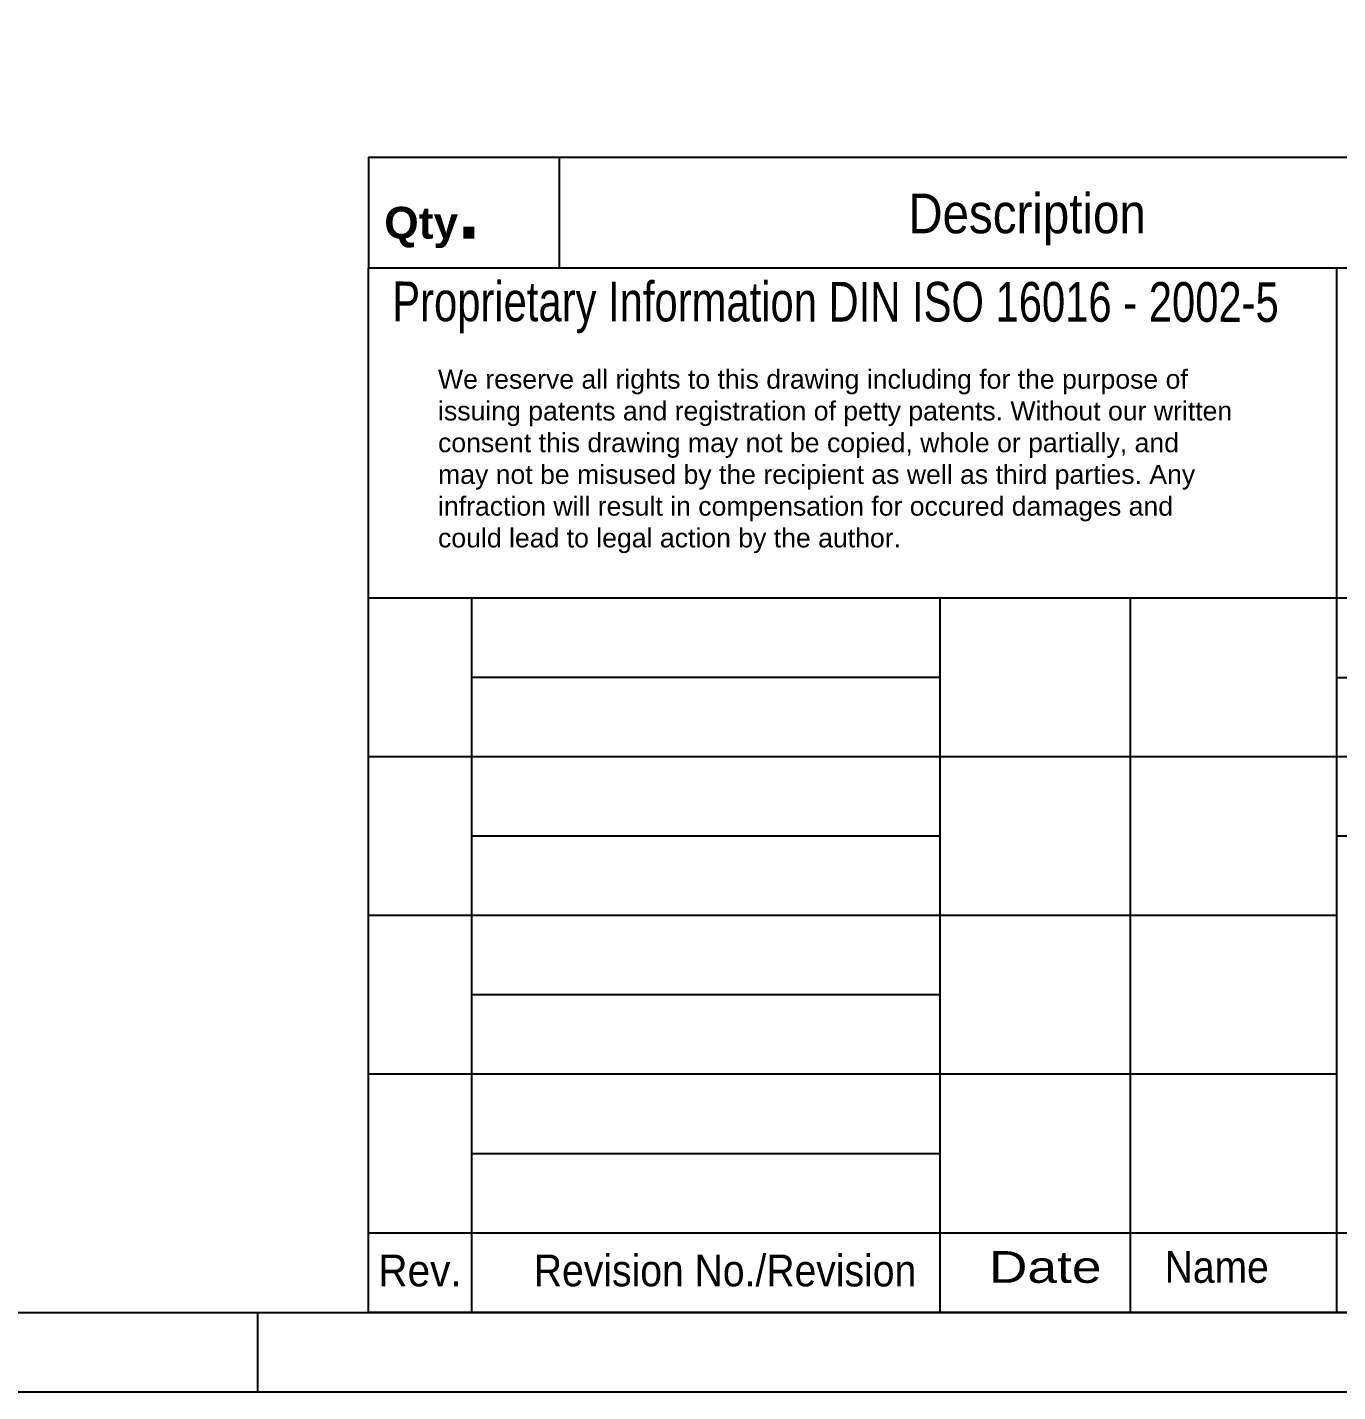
# Model space of a CAD drawing. Header units: millimetres. Extents: x -59 to 8965, y -1405 to 328.
# Drawn here: x 210.5 to 293.1, y -5 to 81 of the extents above; entities that cross this region are included whole.
import ezdxf
from ezdxf.enums import TextEntityAlignment as Align

# ---------------------------------------------------------------- set-up
doc = ezdxf.new("R2010")
doc.units = ezdxf.units.MM
doc.header["$LTSCALE"] = 2
doc.layers.add('FRAME51', color=7, linetype='Continuous')
doc.styles.add('Arial', font='arial.ttf')
doc.styles.add('S07', font='simplex.shx', dxfattribs={"width": 0.7})
doc.styles.add('SIMPLEX', font='simplex.shx', dxfattribs={"width": 0.8})

# ---------------------------------------------------------------- blocks, each defined once
blk = doc.blocks.new('RAHMEN_RAHM-A3Q')
at = {"layer": 'FRAME51', "color": 3, "linetype": 'Continuous'}
blk.add_line((225, 0), (225, -5), dxfattribs=at)
at = {"layer": 'FRAME51', "color": 4}
blk.add_line((232, 0), (410, 0), dxfattribs=at)
at = {"layer": 'FRAME51', "color": 4, "linetype": 'Continuous'}
blk.add_line((232, 0), (410, 0), dxfattribs=at)
at = {"layer": 'FRAME51', "color": 7, "linetype": 'Continuous'}
blk.add_lwpolyline([(415, -5), (415, 292), (-5, 292), (-5, -5)], close=True, dxfattribs=at)
at = {"layer": 'FRAME51', "color": 4}
blk.add_lwpolyline([(410, 65.8), (410, 287), (0, 287), (0, 0), (232, 0)], dxfattribs=at)
at = {"layer": 'FRAME51', "style": 'Arial'}
for tag, p in [('CAD_KDZNR', (1.36, 283.624)), ('KDZNR', (47.61, 283.019)), ('CAD_KDMAT_PROMPT', (1.36, 278.624)), ('KDMAT', (47.61, 278.019))]:
    blk.add_attdef(tag, p, '', height=1.8, dxfattribs=at)
at = {"layer": 'FRAME51', "flags": 1}
for tag, p in [('FILENAME', (318.823, -2.187)), ('KBZ', (330.502, -2.187))]:
    blk.add_attdef(tag, p, '', height=1, dxfattribs=at)
at = {"layer": 'FRAME51', "style": 'SIMPLEX', "width": 0.7}
for tag, p in [('MADR_INIT', (335.63, -3.521)), ('DATUM', (361.127, -3.521))]:
    blk.add_attdef(tag, p, '', height=2.5, dxfattribs=at)
blk = doc.blocks.new('SCHRFELD_WALTER_HEADER_EN')
at = {"layer": 'FRAME51', "color": 4, "linetype": 'Continuous'}
blk.add_line((-178, 72.8), (0, 72.8), dxfattribs=at)
at = {"layer": 'FRAME51'}
for p, q in [((-178, 72.8), (-178, 65.8)), ((0, 65.8), (-178, 65.8)), ((-178, 0), (-178, 65.8)), ((-70, 45), (-178, 45)), ((-117, 40), (-80, 40)), ((-120, 35), (-178, 35)), ((-117, 25), (-178, 25)), ((-117, 15), (-178, 15)), ((0, 5), (-178, 5)), ((0, 0), (-178, 0))]:
    blk.add_line(p, q, dxfattribs=at)
at = {"layer": 'FRAME51', "color": 7, "linetype": 'Continuous'}
for p, q in [((-166, 72.8), (-166, 65.8)), ((-117, 0), (-117, 65.8)), ((-171.5, 0), (-171.5, 45)), ((-142, 0), (-142, 45)), ((-130, 0), (-130, 45)), ((-142, 40), (-171.5, 40)), ((-70, 35), (-120, 35)), ((-142, 30), (-171.5, 30)), ((-70, 30), (-117, 30)), ((-142, 20), (-171.5, 20)), ((-142, 10), (-171.5, 10))]:
    blk.add_line(p, q, dxfattribs=at)
at = {"layer": 'FRAME51', "color": 5, "linetype": 'Continuous', "style": 'Arial'}
for s, height, width, p, p2 in [('Description', 2.50001, 0.856413, (-144, 68), (-129.039, 68)), ('Rev.', 2, 0.913857, (-177.39, 1.639), (-172.14, 1.639)), ('Date', 2, 1.20239, (-138.924, 1.862), (-131.828, 1.862)), ('Name', 2, 0.880008, (-127.85, 1.862), (-121.291, 1.862))]:
    blk.add_text(s, height=height, dxfattribs=dict(at, width=width)).set_placement(p, p2, align=Align.FIT)
for s, height, rotation, width, p, p2 in [('Proprietary Information DIN ISO 16016 - 2002-5', 2.50001, 359.95417, 0.753181, (-176.514, 62.461), (-120.663, 62.416)), ('Revision No./Revision', 2, 359.98111, 0.88166, (-167.596, 1.643), (-143.5, 1.635))]:
    blk.add_text(s, height=height, rotation=rotation, dxfattribs=dict(at, width=width)).set_placement(p, p2, align=Align.FIT)
at = {"layer": 'FRAME51', "attachment_point": 1, "style": 'Arial'}
for s, insert, char_height, width in [('{\\fArial Unicode MS|b1|i0|c0|p34;\\H0.5714x;\\C5;Qty\\H1.75x;.}', (-177.019, 71.164), 3.5, 11.01879), ('We reserve all rights to this drawing including for the purpose of issuing patents and registration of petty patents. Without our written consent this drawing may not be copied, whole or partially, and may not be misused by the recipient as well as third parties. Any infraction will result in compensation for occured damages and could lead to legal action by the author.', (-173.629, 59.406), 1.2, 49.99129)]:
    blk.add_mtext(s, dxfattribs=dict(at, insert=insert, char_height=char_height, width=width))
at = {"layer": 'FRAME51', "color": 4, "style": 'Arial'}
for tag, height, p in [('MASSTAB', 3, (-45.161, 61.668)), ('GEWICHT', 2.5, (-8.744, 62.139)), ('TECHD', 2, (-32, 23.231))]:
    blk.add_attdef(tag, text='', height=height, dxfattribs=at).set_placement(p, align=Align.CENTER)
for tag, p in [('SCHNEIDST', (-48.224, 55.952)), ('TRAEGERMAT', (-48.082, 48.811)), ('SURFACE', (-48.271, 42.146))]:
    blk.add_attdef(tag, p, '', height=2.5, dxfattribs=at)
at = {"layer": 'FRAME51', "flags": 1}
for tag, p in [('POS_APPROVAL', (-180, 55.4)), ('POS_CUTDATA', (-180, 0))]:
    blk.add_attdef(tag, p, '', height=1, dxfattribs=at)
at = {"layer": 'FRAME51', "style": 'Arial', "width": 0.7}
for tag, p in [('L_AE_NUMMER_4', (-157.75, 42.5)), ('L_AE_VERSION_4', (-174.75, 40)), ('L_AE_DATUM_4', (-136, 40)), ('L_AE_NAME_4', (-123.5, 40)), ('L_AE_TEXT_4', (-157.75, 37.5)), ('L_AE_NUMMER_3', (-157.75, 32.5)), ('L_AE_VERSION_3', (-174.75, 30)), ('L_AE_DATUM_3', (-136, 30)), ('L_AE_NAME_3', (-123.5, 30)), ('L_AE_TEXT_3', (-157.75, 27.5)), ('L_AE_NUMMER_2', (-157.75, 22.5)), ('L_AE_VERSION_2', (-174.75, 20)), ('L_AE_DATUM_2', (-136, 20)), ('L_AE_NAME_2', (-123.5, 20)), ('L_AE_TEXT_2', (-157.75, 17.5)), ('L_AE_NUMMER_1', (-157.75, 12.5)), ('L_AE_VERSION_1', (-174.75, 10)), ('L_AE_DATUM_1', (-136, 10)), ('L_AE_NAME_1', (-123.5, 10)), ('L_AE_TEXT_1', (-157.75, 7.5))]:
    blk.add_attdef(tag, text='', height=1.8, dxfattribs=at).set_placement(p, align=Align.MIDDLE)
at = {"layer": 'FRAME51', "style": 'S07', "width": 0.7}
for tag, p in [('DWG_ERST_INIT', (-80.069, 36.944)), ('DWG_ERST_DATUM', (-101.676, 36.863)), ('AT18', (-80.507, 32.678)), ('AT17', (-102.479, 32.515))]:
    blk.add_attdef(tag, text='', height=1.8, dxfattribs=at).set_placement(p, align=Align.CENTER)
at = {"layer": 'FRAME51', "color": 4, "style": 'Arial'}
for tag, width, p in [('!ALT_WZG_BEZ4', 0.7, (-32, 30.572)), ('MAT_BEZ', 0.7, (-38, 10.438)), ('MAT_BEZ', 0.7, (-38, 10.438)), ('DOKTYPE', 0.8, (-6.818, 10.438))]:
    blk.add_attdef(tag, text='', height=4.5, dxfattribs=dict(at, width=width)).set_placement(p, align=Align.CENTER)
at = {"layer": 'FRAME51', "style": 'Arial'}
for tag, p in [('!ADR1', (-113.618, 12.906)), ('!ADR2', (-113.618, 10.406)), ('!ADR3', (-113.618, 7.906))]:
    blk.add_attdef(tag, p, '', height=1.3, dxfattribs=at)
blk.add_attdef('KUNNR', text='', height=2, dxfattribs=at).set_placement((-98.356, 1.525), align=Align.CENTER)
at = {"layer": 'FRAME51', "color": 4, "style": 'Arial', "width": 0.8}
for tag, p in [('MATNR', (-54.245, 1.586)), ('DTYP_DESC', (-35.993, 1.448))]:
    blk.add_attdef(tag, p, '', height=2, dxfattribs=at)

msp = doc.modelspace()

# ---------------------------------------------------------------- block references
at = {"layer": 'FRAME51'}
for name, p in [('RAHMEN_RAHM-A3Q', (0, 0)), ('SCHRFELD_WALTER_HEADER_EN', (410, 0))]:
    msp.add_blockref(name, p, dxfattribs=at)

doc.saveas('drawing.dxf')
